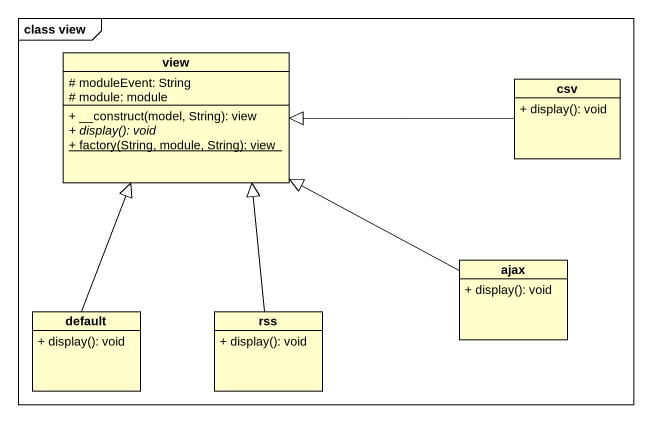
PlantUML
@startuml
mainframe class view
hide circle
hide empty members
skinparam classAttributeIconSize 0
class view {
  # moduleEvent: String
  # module: module
  + __construct(model, String): view
  {abstract} + display(): void
  {static} + factory(String, module, String): view
}
class csv {
  + display(): void
}
class ajax {
  + display(): void
}
class default {
  + display(): void
}
class rss {
  + display(): void
}
csv -left-|> view
ajax -left-|> view
default -up-|> view
rss -up-|> view
@enduml
